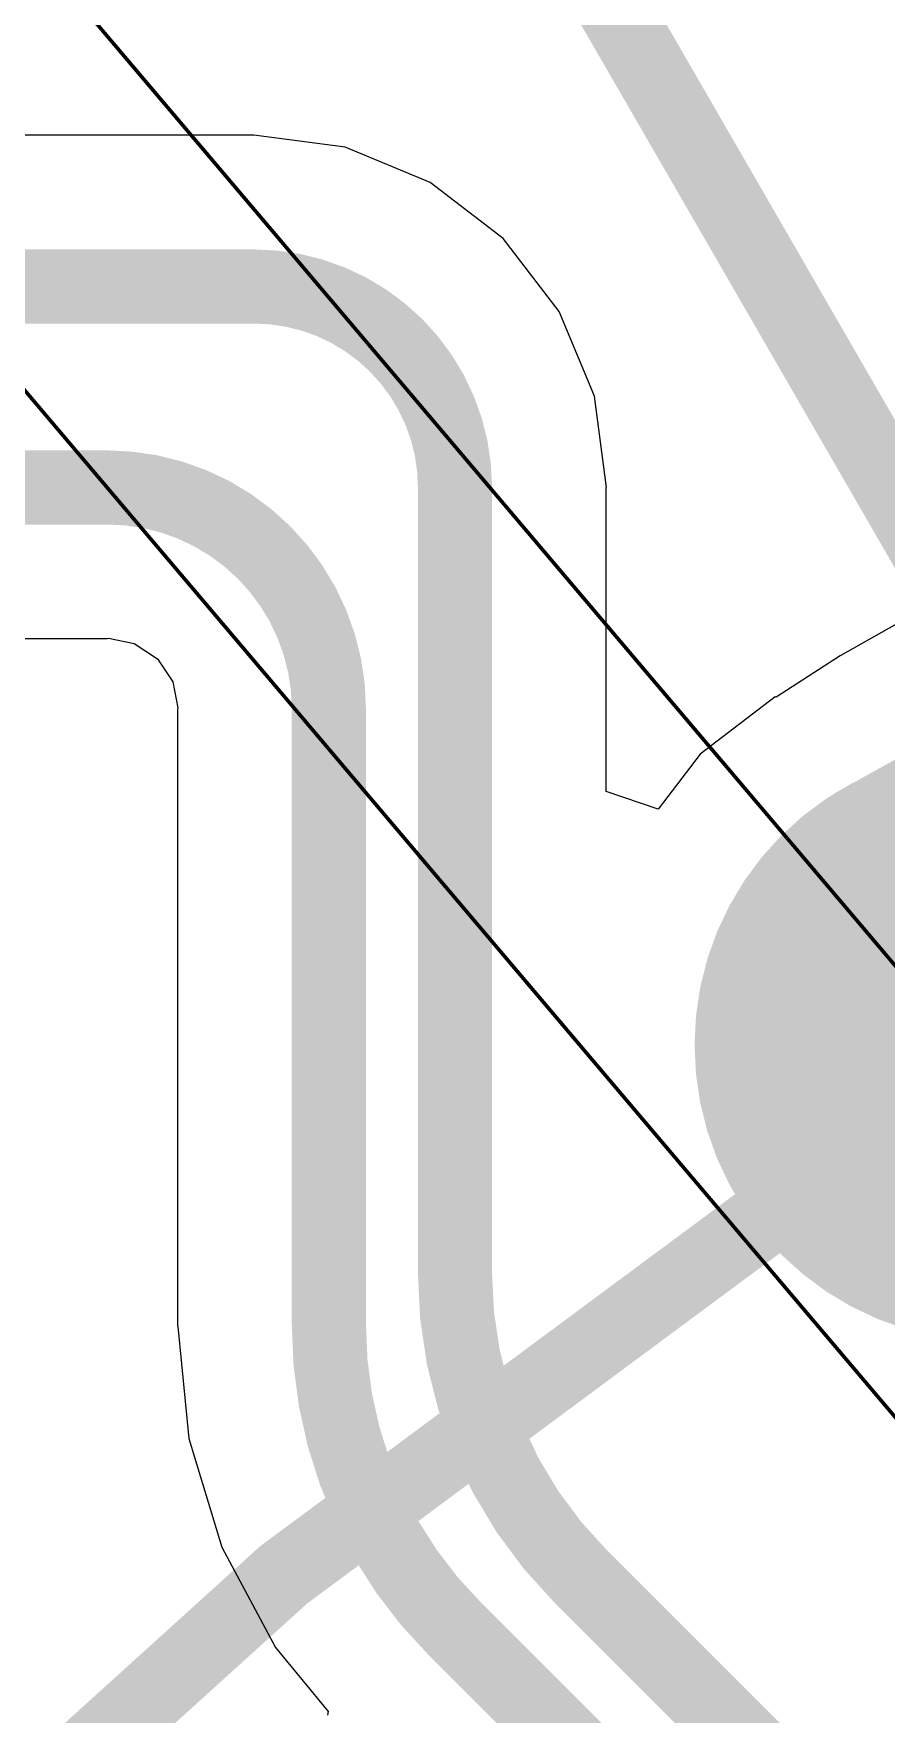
# Model space of a CAD drawing. Header units: inches. Extents: x -7 to 348, y -14 to 159.
# Drawn here: x 20.68 to 23.6, y 36.38 to 42.14 of the extents above; entities that cross this region are included whole.
import ezdxf

# ---------------------------------------------------------------- set-up
doc = ezdxf.new("R2010")
doc.units = ezdxf.units.IN
for name, color, linetype in [('Dimension', 6, 'Continuous'), ('Fabrication', 76, 'Continuous'), ('Top Layer', 1, 'Continuous')]:
    doc.layers.add(name, color=color, linetype=linetype)

msp = doc.modelspace()

# ---------------------------------------------------------------- linework, layer by layer
at = {"layer": 'Dimension', "const_width": 0.254}
msp.add_lwpolyline([(21.81726142, 43.70361338), (50.06727604, -5.226812)], dxfattribs=at)
for points in [[(58.31000022, 19.46699942, 1), (13.30999878, 19.46699942, 1)], [(54.56033537999999, 19.46692576, 1), (17.06033418, 19.46692576, 1)]]:
    msp.add_lwpolyline(points, format="xyb", close=True, dxfattribs=at)
at = {"layer": 'Fabrication', "const_width": 0.0127}
for points in [[(20.70778434, 42.39791621999999), (24.22194546, 38.24980158)], [(20.70778434, 42.39791621999999), (24.22194546, 38.24980158)], [(19.9447785, 41.75152178), (24.02757196, 36.93219689999999)], [(19.9447785, 41.75152178), (24.02757196, 36.93219689999999)], [(19.9447785, 41.75152178), (24.02757196, 36.93219689999999)], [(19.9447785, 41.75152178), (24.02757196, 36.93219689999999)]]:
    msp.add_lwpolyline(points, dxfattribs=at)
at = {"layer": 'Top Layer'}
for p, q in [((21.43468916, 41.79295172), (12.9226564, 41.79295172)), ((21.74707868, 41.75219742), (21.43468916, 41.7933251)), ((21.43468916, 41.7933251), (21.43468916, 41.79295172)), ((22.038183, 41.63161854), (21.74707868, 41.75219742)), ((22.2881571, 41.4398079), (22.038183, 41.63161854)), ((22.47996774, 41.18983126), (22.2881571, 41.4398079)), ((22.60054662, 40.89872948), (22.47996774, 41.18983126)), ((22.6416743, 40.58633996), (22.60054662, 40.89872948)), ((24.70026556, 40.718994), (23.44236104, 40.00953136)), ((22.64130092, 39.54426178), (22.64130092, 40.58633996)), ((22.64130092, 40.58633996), (22.6416743, 40.58633996)), ((10.80645032, 40.06838824), (20.931886, 40.06838824)), ((20.931886, 40.06838824), (20.93674502, 40.06935344)), ((20.93674502, 40.06935344), (21.02512432, 40.0517741)), ((21.02512432, 40.0517741), (21.10416912, 39.99895987999999)), ((21.10416912, 39.99895987999999), (21.15698334, 39.91991508)), ((23.44236104, 40.00953136), (23.22367212, 39.86814226)), ((21.15698334, 39.91991508), (21.17456268, 39.83153578)), ((23.2201593, 39.86892966), (22.96330942, 39.67184344)), ((23.22367212, 39.86814226), (23.22015676, 39.8689322)), ((23.22015676, 39.8689322), (23.2201593, 39.86892966)), ((21.17456268, 39.83153578), (21.17359748, 39.82667676)), ((21.17359748, 39.82667676), (21.17359748, 37.7151011)), ((22.96330942, 39.67184344), (22.81910092, 39.4839063)), ((22.81910092, 39.4839063), (22.64130092, 39.54426178)), ((21.17359748, 37.7151011), (21.17435186, 37.71130634)), ((21.17435186, 37.71130634), (21.21216738, 37.3273701)), ((21.21216738, 37.3273701), (21.32526342, 36.95453874)), ((21.32526342, 36.95453874), (21.5089232, 36.61093516)), ((21.5089232, 36.61093516), (21.6887679, 36.39179158)), ((21.6887679, 36.39179158), (21.68698482, 36.37940654))]:
    msp.add_line(p, q, dxfattribs=at)
for points, const_width in [([(23.95966252, 38.67549034, -0.538770409587209), (58.0621648, 22.88544064)], 2.032), ([(21.43468916, 41.275, -0.4142135623730951), (22.1233492, 40.58633996)], 0.254), ([(20.931886, 40.58633996, -0.4142135623730951), (21.6915492, 39.82667676)], 0.254), ([(22.55388936, 36.85456688, -0.198912367379658), (22.1233492, 37.89398314)], 0.254), ([(22.1220665, 36.67574072, -0.198912367379658), (21.6915492, 37.7151011)], 0.254), ([(22.12206904, 36.67574072, -3.74608519676e-05), (22.12208936, 36.67571024)], 0.254)]:
    msp.add_lwpolyline(points, format="xyb", dxfattribs=dict(at, const_width=const_width))
at = {"layer": 'Top Layer', "const_width": 0.254}
for points in [[(11.5824, 41.275), (21.43468916, 41.275)], [(10.80645032, 40.58633996), (20.931886, 40.58633996)], [(22.1233492, 37.89398314), (22.1233492, 40.58633996)], [(21.6915492, 37.7151011), (21.6915492, 39.82667676)], [(22.55388936, 36.85456688), (26.74240016, 32.66607639999999)], [(22.12208936, 36.67571024), (27.70646732, 31.0913145)]]:
    msp.add_lwpolyline(points, dxfattribs=at)
at = {"layer": 'Top Layer'}
for points, const_width in [([(21.37118916, 41.275, 1), (21.49818916, 41.275, 1)], 0.127), ([(21.37118916, 41.275, 1), (21.49818916, 41.275, 1)], 0.127), ([(20.868386, 40.58633996, 1), (20.995386, 40.58633996, 1)], 0.127), ([(20.868386, 40.58633996, 1), (20.995386, 40.58633996, 1)], 0.127), ([(22.0598492, 40.58633996, 1), (22.1868492, 40.58633996, 1)], 0.127), ([(22.0598492, 40.58633996, 1), (22.1868492, 40.58633996, 1)], 0.127), ([(21.6280492, 39.82667676, 1), (21.7550492, 39.82667676, 1)], 0.127), ([(21.6280492, 39.82667676, 1), (21.7550492, 39.82667676, 1)], 0.127), ([(23.45166252, 38.67549034, 1), (24.46766252, 38.67549034, 1)], 1.016), ([(22.0598492, 37.89398314, 1), (22.1868492, 37.89398314, 1)], 0.127), ([(22.0598492, 37.89398314, 1), (22.1868492, 37.89398314, 1)], 0.127), ([(21.6280492, 37.7151011, 1), (21.7550492, 37.7151011, 1)], 0.127), ([(21.6280492, 37.7151011, 1), (21.7550492, 37.7151011, 1)], 0.127), ([(22.49038936, 36.85456688, 1), (22.61738936, 36.85456688, 1)], 0.127), ([(22.49038936, 36.85456688, 1), (22.61738936, 36.85456688, 1)], 0.127), ([(22.0585665, 36.67574072, 1), (22.1855665, 36.67574072, 1)], 0.127), ([(22.05856904, 36.67574072, 1), (22.18556904, 36.67574072, 1)], 0.127), ([(22.05858936, 36.67571024, 1), (22.18558936, 36.67571024, 1)], 0.127), ([(22.05858936, 36.67571024, 1), (22.18558936, 36.67571024, 1)], 0.127)]:
    msp.add_lwpolyline(points, format="xyb", close=True, dxfattribs=dict(at, const_width=const_width))

doc.saveas('drawing.dxf')
